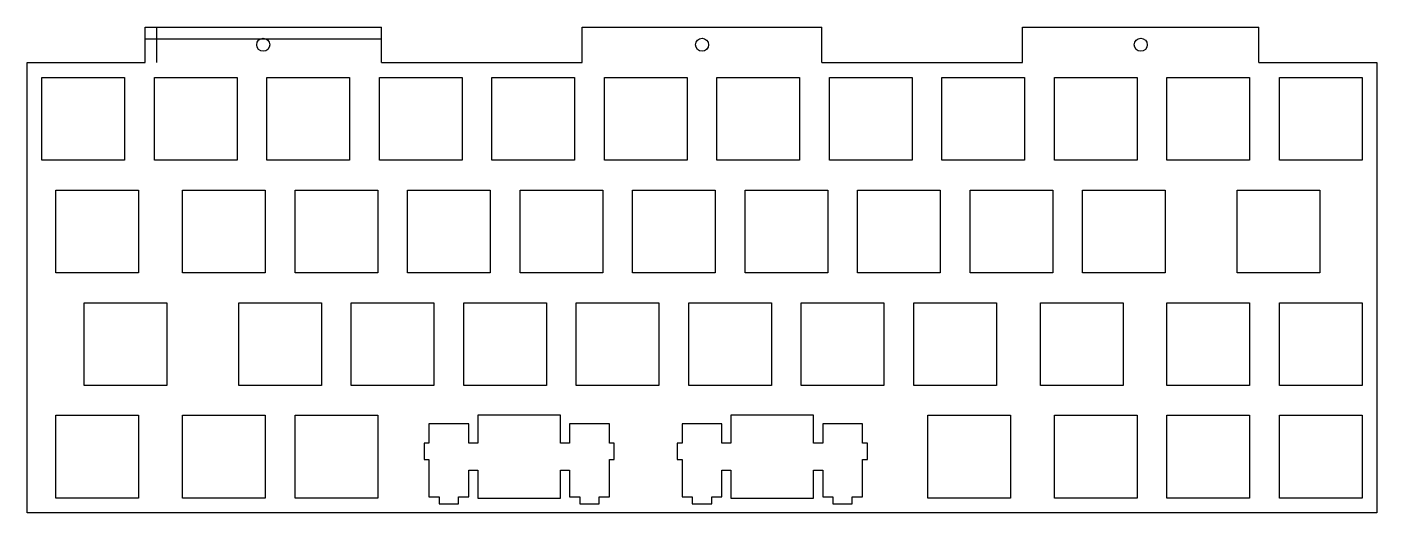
# Model space of a CAD drawing. Extents: x 0 to 229, y 0 to 82.
import ezdxf

# ---------------------------------------------------------------- set-up
doc = ezdxf.new("R2010")
doc.units = 0
doc.header["$MEASUREMENT"] = 0

msp = doc.modelspace()

# ---------------------------------------------------------------- linework, layer by layer
at = {"linetype": 'Continuous'}
for p, q in [((20.1, 76.46), (20.1, 82.46)), ((22.1, 76.46), (22.1, 82.46)), ((60.1, 76.46), (60.1, 82.46)), ((94.1, 76.46), (94.1, 82.46)), ((134.69, 76.46), (134.69, 82.46)), ((168.69, 76.46), (168.69, 82.46)), ((208.69, 76.46), (208.69, 82.46)), ((0.1, 76.46), (0.1, 76.46)), ((228.69, 76.46), (228.69, 76.46)), ((228.69, 76.46), (228.69, 76.46))]:
    msp.add_line(p, q, dxfattribs=at)
at = {"color": 0}
for p, q in [((20.1, 82.46), (60.1, 82.46)), ((94.1, 82.46), (134.69, 82.46)), ((168.69, 82.46), (208.69, 82.46)), ((20.1, 80.46), (60.1, 80.46)), ((0.1, 76.46), (20.1, 76.46)), ((0.1, 0.26), (0.1, 76.46)), ((60.1, 76.46), (94.1, 76.46)), ((134.69, 76.46), (168.69, 76.46)), ((208.69, 76.46), (228.69, 76.46)), ((228.69, 76.46), (228.69, 0.26)), ((2.62, 73.93), (16.62, 73.93)), ((2.62, 59.93), (2.62, 73.93)), ((16.62, 73.93), (16.62, 59.93)), ((21.67, 73.93), (35.67, 73.93)), ((21.67, 59.93), (21.67, 73.93)), ((35.67, 73.93), (35.67, 59.93)), ((40.72, 73.93), (54.72, 73.93)), ((40.72, 59.93), (40.72, 73.93)), ((54.72, 73.93), (54.72, 59.93)), ((59.77, 73.93), (73.77, 73.93)), ((59.77, 59.93), (59.77, 73.93)), ((73.77, 73.93), (73.77, 59.93)), ((78.82, 73.93), (92.82, 73.93)), ((78.82, 59.93), (78.82, 73.93)), ((92.82, 73.93), (92.82, 59.93)), ((97.87, 73.93), (111.87, 73.93)), ((97.87, 59.93), (97.87, 73.93)), ((111.87, 73.93), (111.87, 59.93)), ((116.92, 73.93), (130.92, 73.93)), ((116.92, 59.93), (116.92, 73.93)), ((130.92, 73.93), (130.92, 59.93)), ((135.97, 73.93), (149.97, 73.93)), ((135.97, 59.93), (135.97, 73.93)), ((149.97, 73.93), (149.97, 59.93)), ((155.02, 73.93), (169.02, 73.93)), ((155.02, 59.93), (155.02, 73.93)), ((169.02, 73.93), (169.02, 59.93)), ((174.07, 73.93), (188.07, 73.93)), ((174.07, 59.93), (174.07, 73.93)), ((188.07, 73.93), (188.07, 59.93)), ((193.12, 73.93), (207.12, 73.93)), ((193.12, 59.93), (193.12, 73.93)), ((207.12, 73.93), (207.12, 59.93)), ((212.17, 73.93), (226.17, 73.93)), ((212.17, 59.93), (212.17, 73.93)), ((226.17, 73.93), (226.17, 59.93)), ((16.62, 59.93), (2.62, 59.93)), ((35.67, 59.93), (21.67, 59.93)), ((54.72, 59.93), (40.72, 59.93)), ((73.77, 59.93), (59.77, 59.93)), ((92.82, 59.93), (78.82, 59.93)), ((111.87, 59.93), (97.87, 59.93)), ((130.92, 59.93), (116.92, 59.93)), ((149.97, 59.93), (135.97, 59.93)), ((169.02, 59.93), (155.02, 59.93)), ((188.07, 59.93), (174.07, 59.93)), ((207.12, 59.93), (193.12, 59.93)), ((226.17, 59.93), (212.17, 59.93)), ((5, 54.88), (19, 54.88)), ((5, 40.88), (5, 54.88)), ((19, 54.88), (19, 40.88)), ((26.43, 54.88), (40.43, 54.88)), ((26.43, 40.88), (26.43, 54.88)), ((40.43, 54.88), (40.43, 40.88)), ((45.48, 54.88), (59.48, 54.88)), ((45.48, 40.88), (45.48, 54.88)), ((59.48, 54.88), (59.48, 40.88)), ((64.53, 54.88), (78.53, 54.88)), ((64.53, 40.88), (64.53, 54.88)), ((78.53, 54.88), (78.53, 40.88)), ((83.58, 54.88), (97.58, 54.88)), ((83.58, 40.88), (83.58, 54.88)), ((97.58, 54.88), (97.58, 40.88)), ((102.63, 54.88), (116.63, 54.88)), ((102.63, 40.88), (102.63, 54.88)), ((116.63, 54.88), (116.63, 40.88)), ((121.68, 54.88), (135.68, 54.88)), ((121.68, 40.88), (121.68, 54.88)), ((135.68, 54.88), (135.68, 40.88)), ((140.73, 54.88), (154.73, 54.88)), ((140.73, 40.88), (140.73, 54.88)), ((154.73, 54.88), (154.73, 40.88)), ((159.78, 54.88), (173.78, 54.88)), ((159.78, 40.88), (159.78, 54.88)), ((173.78, 54.88), (173.78, 40.88)), ((178.83, 54.88), (192.83, 54.88)), ((178.83, 40.88), (178.83, 54.88)), ((192.83, 54.88), (192.83, 40.88)), ((205.03, 54.88), (219.03, 54.88)), ((205.03, 40.88), (205.03, 54.88)), ((219.03, 54.88), (219.03, 40.88)), ((19, 40.88), (5, 40.88)), ((40.43, 40.88), (26.43, 40.88)), ((59.48, 40.88), (45.48, 40.88)), ((78.53, 40.88), (64.53, 40.88)), ((97.58, 40.88), (83.58, 40.88)), ((116.63, 40.88), (102.63, 40.88)), ((135.68, 40.88), (121.68, 40.88)), ((154.73, 40.88), (140.73, 40.88)), ((173.78, 40.88), (159.78, 40.88)), ((192.83, 40.88), (178.83, 40.88)), ((219.03, 40.88), (205.03, 40.88)), ((9.76, 35.83), (23.76, 35.83)), ((9.76, 21.83), (9.76, 35.83)), ((23.76, 35.83), (23.76, 21.83)), ((35.96, 35.83), (49.96, 35.83)), ((35.96, 21.83), (35.96, 35.83)), ((49.96, 35.83), (49.96, 21.83)), ((55.01, 35.83), (69.01, 35.83)), ((55.01, 21.83), (55.01, 35.83)), ((69.01, 35.83), (69.01, 21.83)), ((74.06, 35.83), (88.06, 35.83)), ((74.06, 21.83), (74.06, 35.83)), ((88.06, 35.83), (88.06, 21.83)), ((93.11, 35.83), (107.11, 35.83)), ((93.11, 21.83), (93.11, 35.83)), ((107.11, 35.83), (107.11, 21.83)), ((112.16, 35.83), (126.16, 35.83)), ((112.16, 21.83), (112.16, 35.83)), ((126.16, 35.83), (126.16, 21.83)), ((131.21, 35.83), (145.21, 35.83)), ((131.21, 21.83), (131.21, 35.83)), ((145.21, 35.83), (145.21, 21.83)), ((150.26, 35.83), (164.26, 35.83)), ((150.26, 21.83), (150.26, 35.83)), ((164.26, 35.83), (164.26, 21.83)), ((171.69, 35.83), (185.69, 35.83)), ((171.69, 21.83), (171.69, 35.83)), ((185.69, 35.83), (185.69, 21.83)), ((193.12, 35.83), (207.12, 35.83)), ((193.12, 21.83), (193.12, 35.83)), ((207.12, 35.83), (207.12, 21.83)), ((212.17, 35.83), (226.17, 35.83)), ((212.17, 21.83), (212.17, 35.83)), ((226.17, 35.83), (226.17, 21.83)), ((23.76, 21.83), (9.76, 21.83)), ((49.96, 21.83), (35.96, 21.83)), ((69.01, 21.83), (55.01, 21.83)), ((88.06, 21.83), (74.06, 21.83)), ((107.11, 21.83), (93.11, 21.83)), ((126.16, 21.83), (112.16, 21.83)), ((145.21, 21.83), (131.21, 21.83)), ((164.26, 21.83), (150.26, 21.83)), ((185.69, 21.83), (171.69, 21.83)), ((207.12, 21.83), (193.12, 21.83)), ((226.17, 21.83), (212.17, 21.83)), ((5, 16.78), (19, 16.78)), ((5, 2.78), (5, 16.78)), ((19, 16.78), (19, 2.78)), ((26.43, 16.78), (40.43, 16.78)), ((26.43, 2.78), (26.43, 16.78)), ((40.43, 16.78), (40.43, 2.78)), ((45.48, 16.78), (59.48, 16.78)), ((45.48, 2.78), (45.48, 16.78)), ((59.48, 16.78), (59.48, 2.78)), ((76.44, 16.78), (76.44, 12.08)), ((90.44, 16.78), (76.44, 16.78)), ((90.44, 12.08), (90.44, 16.78)), ((119.3, 16.78), (119.3, 12.08)), ((133.3, 16.78), (119.3, 16.78)), ((133.3, 12.08), (133.3, 16.78)), ((152.64, 16.78), (166.64, 16.78)), ((152.64, 2.78), (152.64, 16.78)), ((166.64, 16.78), (166.64, 2.78)), ((174.07, 16.78), (188.07, 16.78)), ((174.07, 2.78), (174.07, 16.78)), ((188.07, 16.78), (188.07, 2.78)), ((193.12, 16.78), (207.12, 16.78)), ((193.12, 2.78), (193.12, 16.78)), ((207.12, 16.78), (207.12, 2.78)), ((212.17, 16.78), (226.17, 16.78)), ((212.17, 2.78), (212.17, 16.78)), ((226.17, 16.78), (226.17, 2.78)), ((74.91, 15.31), (68.16, 15.31)), ((68.16, 15.31), (68.16, 12.08)), ((74.91, 12.08), (74.91, 15.31)), ((98.71, 15.31), (91.96, 15.31)), ((91.96, 15.31), (91.96, 12.08)), ((98.71, 12.08), (98.71, 15.31)), ((117.78, 15.31), (111.03, 15.31)), ((111.03, 15.31), (111.03, 12.08)), ((117.78, 12.08), (117.78, 15.31)), ((141.57, 15.31), (134.83, 15.31)), ((134.83, 15.31), (134.83, 12.08)), ((141.57, 12.08), (141.57, 15.31)), ((68.16, 12.08), (67.34, 12.08)), ((67.34, 12.08), (67.34, 9.28)), ((76.44, 12.08), (74.91, 12.08)), ((91.96, 12.08), (90.44, 12.08)), ((99.54, 12.08), (98.71, 12.08)), ((99.54, 9.28), (99.54, 12.08)), ((111.03, 12.08), (110.2, 12.08)), ((110.2, 12.08), (110.2, 9.28)), ((119.3, 12.08), (117.78, 12.08)), ((134.83, 12.08), (133.3, 12.08)), ((142.4, 12.08), (141.57, 12.08)), ((142.4, 9.28), (142.4, 12.08)), ((67.34, 9.28), (68.16, 9.28)), ((68.16, 9.28), (68.16, 3.01)), ((98.71, 3.01), (98.71, 9.28)), ((98.71, 9.28), (99.54, 9.28)), ((110.2, 9.28), (111.03, 9.28)), ((111.03, 9.28), (111.03, 3.01)), ((141.57, 3.01), (141.57, 9.28)), ((141.57, 9.28), (142.4, 9.28)), ((74.91, 3.01), (74.91, 7.48)), ((74.91, 7.48), (76.44, 7.48)), ((76.44, 7.48), (76.44, 2.78)), ((90.44, 2.78), (90.44, 7.48)), ((90.44, 7.48), (91.96, 7.48)), ((91.96, 7.48), (91.96, 3.01)), ((117.78, 3.01), (117.78, 7.48)), ((117.78, 7.48), (119.3, 7.48)), ((119.3, 7.48), (119.3, 2.78)), ((133.3, 2.78), (133.3, 7.48)), ((133.3, 7.48), (134.83, 7.48)), ((134.83, 7.48), (134.83, 3.01)), ((19, 2.78), (5, 2.78)), ((40.43, 2.78), (26.43, 2.78)), ((59.48, 2.78), (45.48, 2.78)), ((68.16, 3.01), (69.89, 3.01)), ((69.89, 3.01), (69.89, 1.81)), ((73.19, 1.81), (73.19, 3.01)), ((73.19, 3.01), (74.91, 3.01)), ((76.44, 2.78), (90.44, 2.78)), ((91.96, 3.01), (93.69, 3.01)), ((93.69, 3.01), (93.69, 1.81)), ((96.99, 1.81), (96.99, 3.01)), ((96.99, 3.01), (98.71, 3.01)), ((111.03, 3.01), (112.75, 3.01)), ((112.75, 3.01), (112.75, 1.81)), ((116.05, 1.81), (116.05, 3.01)), ((116.05, 3.01), (117.78, 3.01)), ((119.3, 2.78), (133.3, 2.78)), ((134.83, 3.01), (136.55, 3.01)), ((136.55, 3.01), (136.55, 1.81)), ((139.85, 1.81), (139.85, 3.01)), ((139.85, 3.01), (141.57, 3.01)), ((166.64, 2.78), (152.64, 2.78)), ((188.07, 2.78), (174.07, 2.78)), ((207.12, 2.78), (193.12, 2.78)), ((226.17, 2.78), (212.17, 2.78)), ((228.69, 0.26), (0.1, 0.26)), ((69.89, 1.81), (73.19, 1.81)), ((93.69, 1.81), (96.99, 1.81)), ((112.75, 1.81), (116.05, 1.81)), ((136.55, 1.81), (139.85, 1.81))]:
    msp.add_line(p, q, dxfattribs=at)
at = {"linetype": 'Continuous'}
for centre in [(40.1, 79.46), (114.4, 79.46), (188.69, 79.46)]:
    msp.add_circle(centre, 1.1, dxfattribs=at)

doc.saveas('drawing.dxf')
